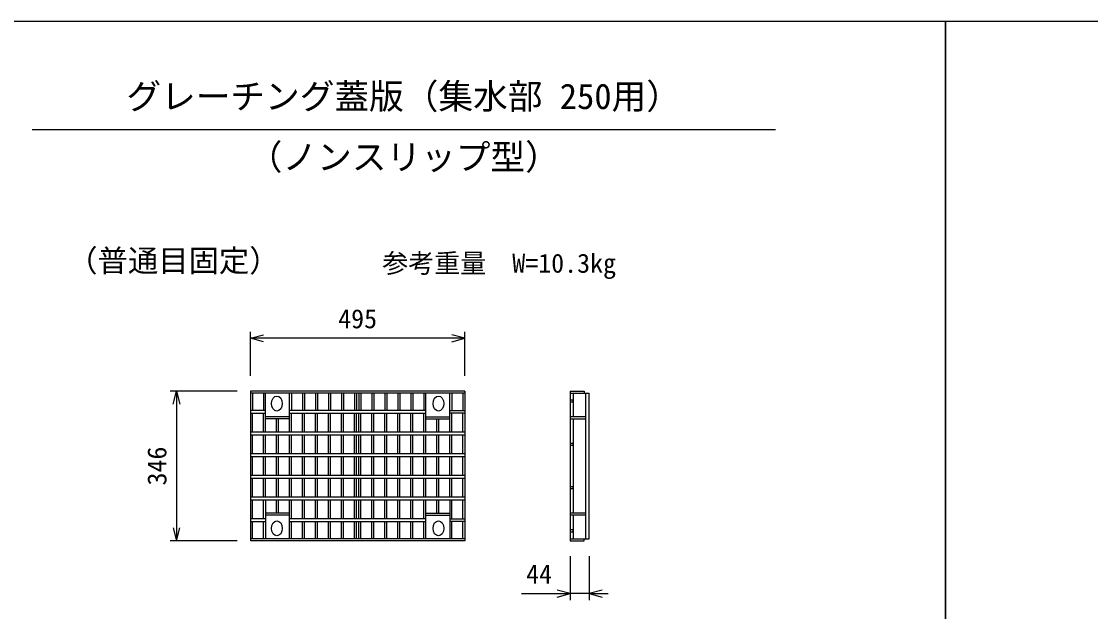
# Model space of a CAD drawing. Units: millimetres, scale not verified. Extents: x -8390 to 25210, y 0 to 11880.
# Drawn here: x 2275 to 4743, y 6057 to 7420 of the extents above; entities that cross this region are included whole.
import ezdxf
from ezdxf.enums import TextEntityAlignment as Align

# ---------------------------------------------------------------- set-up
doc = ezdxf.new("R2010")
doc.units = ezdxf.units.MM
doc.header["$LTSCALE"] = 20
for name, color, linetype, lineweight in [('DIM', 7, 'Continuous', 25), ('HATCH', 6, 'Continuous', 25), ('TXT', 7, 'Continuous', 25)]:
    doc.layers.add(name, color=color, linetype=linetype, lineweight=lineweight)
doc.styles.add('ＭＳ ゴシック', font='')
doc.styles.get('ＭＳ ゴシック').set_extended_font_data('MS Gothic')

msp = doc.modelspace()

# ---------------------------------------------------------------- linework, layer by layer
at = {"layer": 'DIM'}
for p, q in [((2803.77, 6601.95), (2803.77, 6703.54)), ((2803.77, 6688.54), (2833.77, 6696.58)), ((3298.77, 6688.54), (2803.77, 6688.54)), ((2833.77, 6680.5), (2803.77, 6688.54)), ((3298.77, 6688.54), (3268.77, 6696.58)), ((3268.77, 6680.5), (3298.77, 6688.54)), ((3298.77, 6601.95), (3298.77, 6703.54)), ((2773.27, 6566.73), (2618.27, 6566.73)), ((2625.23, 6536.73), (2633.27, 6566.73)), ((2633.27, 6566.73), (2633.27, 6220.73)), ((2633.27, 6566.73), (2641.3, 6536.73)), ((2625.23, 6250.73), (2633.27, 6220.73)), ((2633.27, 6220.73), (2641.3, 6250.73)), ((2773.27, 6220.73), (2618.27, 6220.73)), ((3541.61, 6185.51), (3541.61, 6083.92)), ((3585.61, 6185.51), (3585.61, 6083.92)), ((3429, 6098.92), (3541.61, 6098.92)), ((3541.61, 6098.92), (3511.61, 6106.96)), ((3511.61, 6090.88), (3541.61, 6098.92)), ((3585.61, 6098.92), (3541.61, 6098.92)), ((3615.61, 6106.96), (3585.61, 6098.92)), ((3585.61, 6098.92), (3615.61, 6090.88)), ((3585.61, 6098.92), (3629.08, 6098.92))]:
    msp.add_line(p, q, dxfattribs=at)
at = {"layer": 'HATCH'}
for p, q in [((2803.77, 6566.73), (2803.77, 6220.73)), ((3298.77, 6566.73), (2803.77, 6566.73)), ((3298.77, 6566.73), (3298.77, 6220.73)), ((3541.61, 6566.73), (3541.61, 6220.73)), ((3541.61, 6566.73), (3573.61, 6566.73)), ((3573.61, 6566.73), (3573.61, 6562.23)), ((3298.77, 6562.23), (2803.77, 6562.23)), ((2808.77, 6562.23), (2808.77, 6521.73)), ((2833.77, 6562.23), (2833.77, 6521.73)), ((2838.77, 6471.73), (2838.77, 6562.23)), ((2893.77, 6471.73), (2893.77, 6562.23)), ((2898.77, 6562.23), (2898.77, 6521.73)), ((2923.77, 6562.23), (2923.77, 6521.73)), ((2928.77, 6562.23), (2928.77, 6521.73)), ((2953.77, 6562.23), (2953.77, 6521.73)), ((2958.77, 6562.23), (2958.77, 6521.73)), ((2983.77, 6562.23), (2983.77, 6521.73)), ((2988.77, 6562.23), (2988.77, 6521.73)), ((3013.77, 6562.23), (3013.77, 6521.73)), ((3018.77, 6562.23), (3018.77, 6521.73)), ((3043.77, 6562.23), (3043.77, 6521.73)), ((3048.77, 6562.23), (3048.77, 6521.73)), ((3053.77, 6562.23), (3053.77, 6521.73)), ((3058.77, 6562.23), (3058.77, 6521.73)), ((3083.77, 6562.23), (3083.77, 6521.73)), ((3088.77, 6562.23), (3088.77, 6521.73)), ((3113.77, 6562.23), (3113.77, 6521.73)), ((3118.77, 6562.23), (3118.77, 6521.73)), ((3143.77, 6562.23), (3143.77, 6521.73)), ((3148.77, 6562.23), (3148.77, 6521.73)), ((3173.77, 6562.23), (3173.77, 6521.73)), ((3178.77, 6562.23), (3178.77, 6521.73)), ((3203.77, 6562.23), (3203.77, 6521.73)), ((3208.77, 6471.73), (3208.77, 6562.23)), ((3263.77, 6471.73), (3263.77, 6562.23)), ((3268.77, 6562.23), (3268.77, 6521.73)), ((3293.77, 6562.23), (3293.77, 6521.73)), ((3541.61, 6562.23), (3585.61, 6562.23)), ((3541.61, 6546.73), (3547.61, 6546.73)), ((3547.61, 6540.73), (3541.61, 6540.73)), ((3547.61, 6546.73), (3547.61, 6540.73)), ((3549.61, 6507.23), (3549.61, 6562.23)), ((3577.61, 6225.23), (3577.61, 6562.23)), ((3585.61, 6225.23), (3585.61, 6562.23)), ((2838.77, 6521.73), (2803.77, 6521.73)), ((2803.77, 6515.73), (2838.77, 6515.73)), ((2808.77, 6471.73), (2808.77, 6515.73)), ((2833.77, 6471.73), (2833.77, 6515.73)), ((3208.77, 6521.73), (2893.77, 6521.73)), ((2893.77, 6515.73), (3208.77, 6515.73)), ((2898.77, 6471.73), (2898.77, 6515.73)), ((2923.77, 6471.73), (2923.77, 6515.73)), ((2928.77, 6471.73), (2928.77, 6515.73)), ((2953.77, 6471.73), (2953.77, 6515.73)), ((2958.77, 6471.73), (2958.77, 6515.73)), ((2983.77, 6471.73), (2983.77, 6515.73)), ((2988.77, 6471.73), (2988.77, 6515.73)), ((3013.77, 6471.73), (3013.77, 6515.73)), ((3018.77, 6471.73), (3018.77, 6515.73)), ((3043.77, 6471.73), (3043.77, 6515.73)), ((3048.77, 6471.73), (3048.77, 6515.73)), ((3053.77, 6471.73), (3053.77, 6515.73)), ((3058.77, 6471.73), (3058.77, 6515.73)), ((3083.77, 6471.73), (3083.77, 6515.73)), ((3088.77, 6471.73), (3088.77, 6515.73)), ((3113.77, 6471.73), (3113.77, 6515.73)), ((3118.77, 6471.73), (3118.77, 6515.73)), ((3143.77, 6471.73), (3143.77, 6515.73)), ((3148.77, 6471.73), (3148.77, 6515.73)), ((3173.77, 6471.73), (3173.77, 6515.73)), ((3178.77, 6471.73), (3178.77, 6515.73)), ((3203.77, 6471.73), (3203.77, 6515.73)), ((3263.77, 6521.73), (3298.77, 6521.73)), ((3298.77, 6515.73), (3263.77, 6515.73)), ((3268.77, 6471.73), (3268.77, 6515.73)), ((3293.77, 6471.73), (3293.77, 6515.73)), ((2893.77, 6507.23), (2838.77, 6507.23)), ((2893.77, 6502.73), (2838.77, 6502.73)), ((2863.77, 6471.73), (2863.77, 6502.73)), ((2868.77, 6471.73), (2868.77, 6502.73)), ((3208.77, 6507.23), (3263.77, 6507.23)), ((3208.77, 6502.73), (3263.77, 6502.73)), ((3233.77, 6471.73), (3233.77, 6502.73)), ((3238.77, 6471.73), (3238.77, 6502.73)), ((3577.61, 6507.23), (3541.61, 6507.23)), ((3541.61, 6502.73), (3577.61, 6502.73)), ((3549.61, 6284.73), (3549.61, 6502.73)), ((3298.77, 6471.73), (2803.77, 6471.73)), ((2803.77, 6465.73), (3298.77, 6465.73)), ((2808.77, 6421.73), (2808.77, 6465.73)), ((2833.77, 6421.73), (2833.77, 6465.73)), ((2838.77, 6421.73), (2838.77, 6465.73)), ((2863.77, 6421.73), (2863.77, 6465.73)), ((2868.77, 6421.73), (2868.77, 6465.73)), ((2893.77, 6421.73), (2893.77, 6465.73)), ((2898.77, 6421.73), (2898.77, 6465.73)), ((2923.77, 6421.73), (2923.77, 6465.73)), ((2928.77, 6421.73), (2928.77, 6465.73)), ((2953.77, 6421.73), (2953.77, 6465.73)), ((2958.77, 6421.73), (2958.77, 6465.73)), ((2983.77, 6421.73), (2983.77, 6465.73)), ((2988.77, 6421.73), (2988.77, 6465.73)), ((3013.77, 6421.73), (3013.77, 6465.73)), ((3018.77, 6421.73), (3018.77, 6465.73)), ((3043.77, 6421.73), (3043.77, 6465.73)), ((3048.77, 6421.73), (3048.77, 6465.73)), ((3053.77, 6421.73), (3053.77, 6465.73)), ((3058.77, 6421.73), (3058.77, 6465.73)), ((3083.77, 6421.73), (3083.77, 6465.73)), ((3088.77, 6421.73), (3088.77, 6465.73)), ((3113.77, 6421.73), (3113.77, 6465.73)), ((3118.77, 6421.73), (3118.77, 6465.73)), ((3143.77, 6421.73), (3143.77, 6465.73)), ((3148.77, 6421.73), (3148.77, 6465.73)), ((3173.77, 6421.73), (3173.77, 6465.73)), ((3178.77, 6421.73), (3178.77, 6465.73)), ((3203.77, 6421.73), (3203.77, 6465.73)), ((3208.77, 6421.73), (3208.77, 6465.73)), ((3233.77, 6421.73), (3233.77, 6465.73)), ((3238.77, 6421.73), (3238.77, 6465.73)), ((3263.77, 6421.73), (3263.77, 6465.73)), ((3268.77, 6421.73), (3268.77, 6465.73)), ((3293.77, 6421.73), (3293.77, 6465.73)), ((3541.61, 6446.73), (3547.61, 6446.73)), ((3547.61, 6440.73), (3541.61, 6440.73)), ((3547.61, 6446.73), (3547.61, 6440.73)), ((3298.77, 6421.73), (2803.77, 6421.73)), ((2803.77, 6415.73), (3298.77, 6415.73)), ((2808.77, 6371.73), (2808.77, 6415.73)), ((2833.77, 6371.73), (2833.77, 6415.73)), ((2838.77, 6371.73), (2838.77, 6415.73)), ((2863.77, 6371.73), (2863.77, 6415.73)), ((2868.77, 6371.73), (2868.77, 6415.73)), ((2893.77, 6371.73), (2893.77, 6415.73)), ((2898.77, 6371.73), (2898.77, 6415.73)), ((2923.77, 6371.73), (2923.77, 6415.73)), ((2928.77, 6371.73), (2928.77, 6415.73)), ((2953.77, 6371.73), (2953.77, 6415.73)), ((2958.77, 6371.73), (2958.77, 6415.73)), ((2983.77, 6371.73), (2983.77, 6415.73)), ((2988.77, 6371.73), (2988.77, 6415.73)), ((3013.77, 6371.73), (3013.77, 6415.73)), ((3018.77, 6371.73), (3018.77, 6415.73)), ((3043.77, 6371.73), (3043.77, 6415.73)), ((3048.77, 6371.73), (3048.77, 6415.73)), ((3053.77, 6371.73), (3053.77, 6415.73)), ((3058.77, 6371.73), (3058.77, 6415.73)), ((3083.77, 6371.73), (3083.77, 6415.73)), ((3088.77, 6371.73), (3088.77, 6415.73)), ((3113.77, 6371.73), (3113.77, 6415.73)), ((3118.77, 6371.73), (3118.77, 6415.73)), ((3143.77, 6371.73), (3143.77, 6415.73)), ((3148.77, 6371.73), (3148.77, 6415.73)), ((3173.77, 6371.73), (3173.77, 6415.73)), ((3178.77, 6371.73), (3178.77, 6415.73)), ((3203.77, 6371.73), (3203.77, 6415.73)), ((3208.77, 6371.73), (3208.77, 6415.73)), ((3233.77, 6371.73), (3233.77, 6415.73)), ((3238.77, 6371.73), (3238.77, 6415.73)), ((3263.77, 6371.73), (3263.77, 6415.73)), ((3268.77, 6371.73), (3268.77, 6415.73)), ((3293.77, 6371.73), (3293.77, 6415.73)), ((3298.77, 6371.73), (2803.77, 6371.73)), ((2803.77, 6365.73), (3298.77, 6365.73)), ((2808.77, 6321.73), (2808.77, 6365.73)), ((2833.77, 6321.73), (2833.77, 6365.73)), ((2838.77, 6321.73), (2838.77, 6365.73)), ((2863.77, 6321.73), (2863.77, 6365.73)), ((2868.77, 6321.73), (2868.77, 6365.73)), ((2893.77, 6321.73), (2893.77, 6365.73)), ((2898.77, 6321.73), (2898.77, 6365.73)), ((2923.77, 6321.73), (2923.77, 6365.73)), ((2928.77, 6321.73), (2928.77, 6365.73)), ((2953.77, 6321.73), (2953.77, 6365.73)), ((2958.77, 6321.73), (2958.77, 6365.73)), ((2983.77, 6321.73), (2983.77, 6365.73)), ((2988.77, 6321.73), (2988.77, 6365.73)), ((3013.77, 6321.73), (3013.77, 6365.73)), ((3018.77, 6321.73), (3018.77, 6365.73)), ((3043.77, 6321.73), (3043.77, 6365.73)), ((3048.77, 6321.73), (3048.77, 6365.73)), ((3053.77, 6321.73), (3053.77, 6365.73)), ((3058.77, 6321.73), (3058.77, 6365.73)), ((3083.77, 6321.73), (3083.77, 6365.73)), ((3088.77, 6321.73), (3088.77, 6365.73)), ((3113.77, 6321.73), (3113.77, 6365.73)), ((3118.77, 6321.73), (3118.77, 6365.73)), ((3143.77, 6321.73), (3143.77, 6365.73)), ((3148.77, 6321.73), (3148.77, 6365.73)), ((3173.77, 6321.73), (3173.77, 6365.73)), ((3178.77, 6321.73), (3178.77, 6365.73)), ((3203.77, 6321.73), (3203.77, 6365.73)), ((3208.77, 6321.73), (3208.77, 6365.73)), ((3233.77, 6321.73), (3233.77, 6365.73)), ((3238.77, 6321.73), (3238.77, 6365.73)), ((3263.77, 6321.73), (3263.77, 6365.73)), ((3268.77, 6321.73), (3268.77, 6365.73)), ((3293.77, 6321.73), (3293.77, 6365.73)), ((3541.61, 6346.73), (3547.61, 6346.73)), ((3547.61, 6346.73), (3547.61, 6340.73)), ((3298.77, 6321.73), (2803.77, 6321.73)), ((3547.61, 6340.73), (3541.61, 6340.73)), ((2803.77, 6315.73), (3298.77, 6315.73)), ((2808.77, 6271.73), (2808.77, 6315.73)), ((2833.77, 6271.73), (2833.77, 6315.73)), ((2838.77, 6315.73), (2838.77, 6225.23)), ((2863.77, 6284.73), (2863.77, 6315.73)), ((2868.77, 6284.73), (2868.77, 6315.73)), ((2893.77, 6225.23), (2893.77, 6315.73)), ((2898.77, 6271.73), (2898.77, 6315.73)), ((2923.77, 6271.73), (2923.77, 6315.73)), ((2928.77, 6271.73), (2928.77, 6315.73)), ((2953.77, 6271.73), (2953.77, 6315.73)), ((2958.77, 6271.73), (2958.77, 6315.73)), ((2983.77, 6271.73), (2983.77, 6315.73)), ((2988.77, 6271.73), (2988.77, 6315.73)), ((3013.77, 6271.73), (3013.77, 6315.73)), ((3018.77, 6271.73), (3018.77, 6315.73)), ((3043.77, 6271.73), (3043.77, 6315.73)), ((3048.77, 6271.73), (3048.77, 6315.73)), ((3053.77, 6271.73), (3053.77, 6315.73)), ((3058.77, 6271.73), (3058.77, 6315.73)), ((3083.77, 6271.73), (3083.77, 6315.73)), ((3088.77, 6271.73), (3088.77, 6315.73)), ((3113.77, 6271.73), (3113.77, 6315.73)), ((3118.77, 6271.73), (3118.77, 6315.73)), ((3143.77, 6271.73), (3143.77, 6315.73)), ((3148.77, 6271.73), (3148.77, 6315.73)), ((3173.77, 6271.73), (3173.77, 6315.73)), ((3178.77, 6271.73), (3178.77, 6315.73)), ((3203.77, 6271.73), (3203.77, 6315.73)), ((3208.77, 6225.23), (3208.77, 6315.73)), ((3233.77, 6284.73), (3233.77, 6315.73)), ((3238.77, 6284.73), (3238.77, 6315.73)), ((3263.77, 6315.73), (3263.77, 6225.23)), ((3268.77, 6271.73), (3268.77, 6315.73)), ((3293.77, 6271.73), (3293.77, 6315.73)), ((2838.77, 6271.73), (2803.77, 6271.73)), ((2893.77, 6284.73), (2838.77, 6284.73)), ((2893.77, 6280.23), (2838.77, 6280.23)), ((3208.77, 6271.73), (2893.77, 6271.73)), ((3208.77, 6284.73), (3263.77, 6284.73)), ((3208.77, 6280.23), (3263.77, 6280.23)), ((3263.77, 6271.73), (3298.77, 6271.73)), ((3577.61, 6280.23), (3540.91, 6280.23)), ((3577.61, 6284.73), (3541.61, 6284.73)), ((3549.61, 6225.23), (3549.61, 6280.23)), ((2803.77, 6265.73), (2838.77, 6265.73)), ((2808.77, 6225.23), (2808.77, 6265.73)), ((2833.77, 6225.23), (2833.77, 6265.73)), ((2893.77, 6265.73), (3208.77, 6265.73)), ((2898.77, 6225.23), (2898.77, 6265.73)), ((2923.77, 6225.23), (2923.77, 6265.73)), ((2928.77, 6225.23), (2928.77, 6265.73)), ((2953.77, 6225.23), (2953.77, 6265.73)), ((2958.77, 6225.23), (2958.77, 6265.73)), ((2983.77, 6225.23), (2983.77, 6265.73)), ((2988.77, 6225.23), (2988.77, 6265.73)), ((3013.77, 6225.23), (3013.77, 6265.73)), ((3018.77, 6225.23), (3018.77, 6265.73)), ((3043.77, 6225.23), (3043.77, 6265.73)), ((3048.77, 6225.23), (3048.77, 6265.73)), ((3053.77, 6225.23), (3053.77, 6265.73)), ((3058.77, 6225.23), (3058.77, 6265.73)), ((3083.77, 6225.23), (3083.77, 6265.73)), ((3088.77, 6225.23), (3088.77, 6265.73)), ((3113.77, 6225.23), (3113.77, 6265.73)), ((3118.77, 6225.23), (3118.77, 6265.73)), ((3143.77, 6225.23), (3143.77, 6265.73)), ((3148.77, 6225.23), (3148.77, 6265.73)), ((3173.77, 6225.23), (3173.77, 6265.73)), ((3178.77, 6225.23), (3178.77, 6265.73)), ((3203.77, 6225.23), (3203.77, 6265.73)), ((3298.77, 6265.73), (3263.77, 6265.73)), ((3268.77, 6225.23), (3268.77, 6265.73)), ((3293.77, 6225.23), (3293.77, 6265.73)), ((3541.61, 6246.73), (3547.61, 6246.73)), ((3547.61, 6246.73), (3547.61, 6240.73)), ((3298.77, 6225.23), (2803.77, 6225.23)), ((3298.77, 6220.73), (2803.77, 6220.73)), ((3547.61, 6240.73), (3541.61, 6240.73)), ((3541.61, 6225.23), (3585.61, 6225.23)), ((3541.61, 6220.73), (3573.61, 6220.73)), ((3573.61, 6220.73), (3573.61, 6225.23))]:
    msp.add_line(p, q, dxfattribs=at)
for centre in [(2864.77, 6537.73), (3237.77, 6537.73), (2864.77, 6249.73), (3237.77, 6249.73)]:
    msp.add_ellipse(centre, major_axis=(0, 17.5), ratio=0.714286, dxfattribs=at)
at = {"layer": 'TXT'}
for p, q in [((4407.68, 7420.36), (1907.68, 7420.36)), ((6907.68, 7420.36), (4407.68, 7420.36)), ((4407.68, 7420.36), (4407.68, 4770.36)), ((4407.68, 4770.36), (4407.68, 7420.36)), ((2299.88, 7170.36), (4015.47, 7170.36))]:
    msp.add_line(p, q, dxfattribs=at)

# ---------------------------------------------------------------- texts
at = {"layer": 'DIM', "style": 'ＭＳ ゴシック'}
for s, height, p in [('（普通目固定）', 51.32, (2381.13, 6826.73)), ('参考重量\u3000W=10.3kg', 43.99, (3107.98, 6826.73)), ('495', 43.99, (3006.27, 6698.54)), ('44', 43.99, (3439.98, 6108.92))]:
    msp.add_text(s, height=height, dxfattribs=at).set_placement(p, align=Align.BOTTOM_LEFT)
msp.add_text('346', height=43.99, rotation=90, dxfattribs=at).set_placement((2623.27, 6348.73), align=Align.BOTTOM_LEFT)
at = {"layer": 'TXT', "style": 'ＭＳ ゴシック'}
for s, p in [('グレーチング蓋版（集水部 250用）', (2517.68, 7200.36)), ('（ノンスリップ型）', (2797.68, 7060.36))]:
    msp.add_text(s, height=58.65, dxfattribs=at).set_placement(p, align=Align.BOTTOM_LEFT)

doc.saveas('drawing.dxf')
